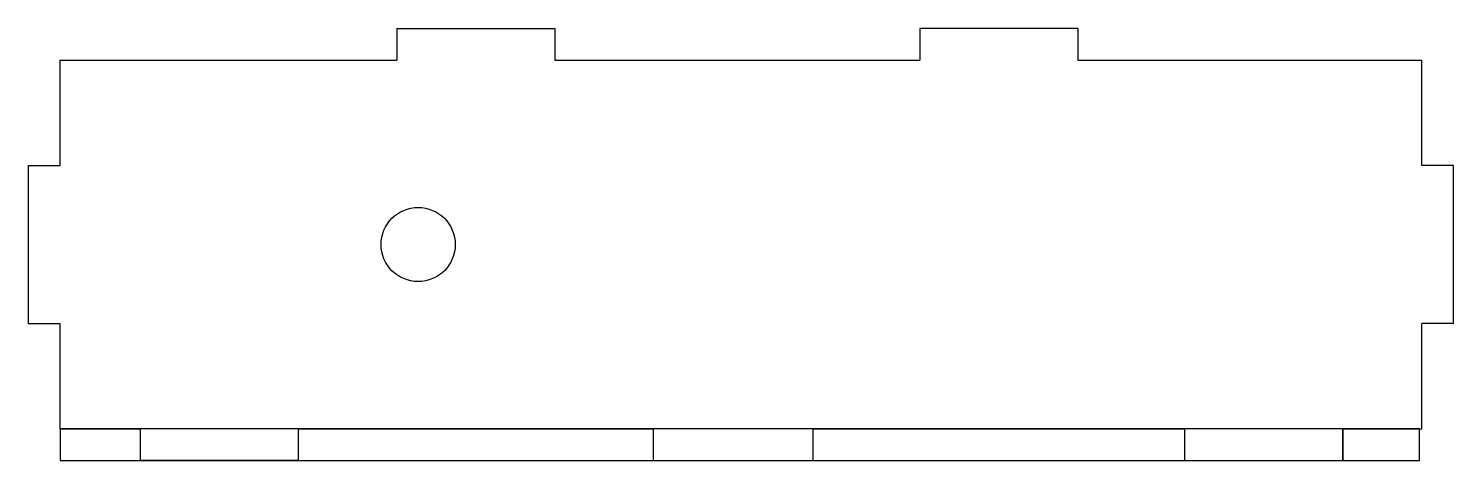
# Model space of a CAD drawing. Header units: millimetres. Extents: x -135 to 135, y 90 to 172.
import ezdxf

# ---------------------------------------------------------------- set-up
doc = ezdxf.new("R2010")
doc.units = ezdxf.units.MM
doc.layers.get('0').update_dxf_attribs({"linetype": 'CONTINUOUS'})

msp = doc.modelspace()

# ---------------------------------------------------------------- linework, layer by layer
for p, q in [((-65.06, 172), (-65.06, 166)), ((-65.06, 172), (-35.06, 172)), ((-35.06, 172), (-35.06, 166)), ((64.12, 172), (34.12, 172)), ((34.12, 172), (34.12, 166)), ((64.12, 172), (64.12, 166)), ((-128.9, 146), (-128.9, 166)), ((-128.9, 166), (-65.06, 166)), ((-35.06, 166), (34.12, 166)), ((64.12, 166), (129.34, 166)), ((129.34, 146), (129.34, 166)), ((-134.9, 116), (-134.9, 146)), ((-134.9, 146), (-128.9, 146)), ((135.34, 146), (129.34, 146)), ((135.34, 116), (135.34, 146)), ((-134.9, 116), (-128.9, 116)), ((-128.9, 96), (-128.9, 116)), ((135.34, 116), (129.34, 116)), ((129.34, 96), (129.34, 116)), ((-128.9, 96), (-113.69, 96)), ((-113.69, 90), (-113.69, 96)), ((-83.69, 90), (-83.69, 96)), ((-83.69, 96), (-16.43, 96)), ((-16.43, 96), (-16.43, 90)), ((13.89, 90), (13.89, 96)), ((13.89, 96), (84.35, 96)), ((84.35, 96), (84.35, 90)), ((114.34, 90), (114.34, 96)), ((114.34, 96), (114.34, 90)), ((114.34, 96), (129.34, 96)), ((-16.43, 90), (13.89, 90)), ((-16.23, 90), (13.77, 90)), ((84.35, 90), (114.34, 90))]:
    msp.add_line(p, q)
for points in [[(128.9, 96), (-128.9, 96), (-128.9, 90), (128.9, 90)], [(-113.69, 90), (-83.69, 90)]]:
    msp.add_lwpolyline(points, close=True)
msp.add_circle((-61.01, 131), 7.03)

doc.saveas('drawing.dxf')
